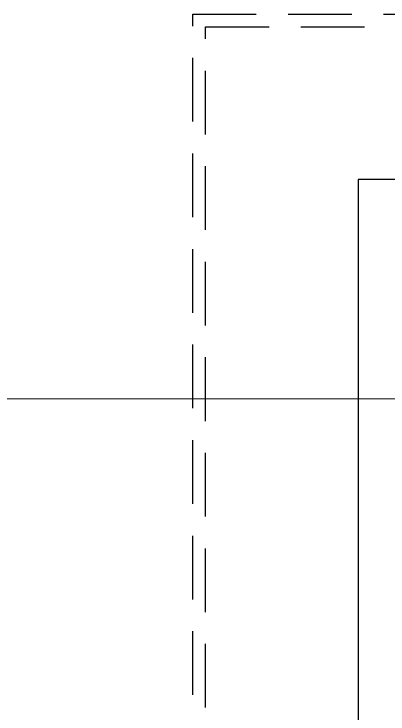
# Model space of a CAD drawing. Header units: metres. Extents: x -22 to 564, y 0 to 143.
# Drawn here: x 219.481 to 220.951, y 53.038 to 55.785 of the extents above; entities that cross this region are included whole.
import ezdxf

# ---------------------------------------------------------------- set-up
doc = ezdxf.new("R2010")
doc.units = ezdxf.units.M
doc.linetypes.add('EJES630', pattern=[6.3, 5.5, -0.4, 0, -0.4])
doc.linetypes.add('XREF 2N NEURO-ONCOLOGIA$0$DASHED2', pattern=[0.375, 0.25, -0.125])
doc.layers.add('EJES', color=11, linetype='EJES630', lineweight=0)
doc.layers.add('XREF 2N NEURO-ONCOLOGIA$0$LAMINA MULTIPERFORADA', color=9, linetype='Continuous')
doc.layers.add('XREF 2N NEURO-ONCOLOGIA$0$NOVIDESA', color=11, linetype='Continuous')

# ---------------------------------------------------------------- blocks, each defined once
blk = doc.blocks.new('XREF 2N NEURO-ONCOLOGIA')
at = {"layer": 'XREF 2N NEURO-ONCOLOGIA$0$LAMINA MULTIPERFORADA', "linetype": 'XREF 2N NEURO-ONCOLOGIA$0$DASHED2', "elevation": 0}
for points in [[(-0.7361, 52.1676), (17.0364, 52.1676), (17.0364, 26.8579), (22.3339, 26.8579), (22.3314, -3.0724), (-0.7361, -3.0724)], [(-0.6861, 52.1176), (16.9864, 52.1176), (16.9864, 26.8079), (22.2839, 26.8079), (22.2814, -3.0224), (-0.6861, -3.0224)]]:
    blk.add_lwpolyline(points, close=True, dxfattribs=at)
at = {"layer": 'XREF 2N NEURO-ONCOLOGIA$0$NOVIDESA', "elevation": 0}
blk.add_lwpolyline([(21.6839, 21.6976), (21.6839, 26.2076), (16.3838, 26.2076)], dxfattribs=at)

msp = doc.modelspace()

# ---------------------------------------------------------------- block references
at = {"rotation": 90}
msp.add_blockref('XREF 2N NEURO-ONCOLOGIA', (247.0412, 33.4511), dxfattribs=at)

# ---------------------------------------------------------------- next in the draw order: linework, layer by layer
at = {"layer": 'EJES'}
msp.add_line((192.036, 54.2751), (248.8132, 54.2751), dxfattribs=at)

doc.saveas('drawing.dxf')
